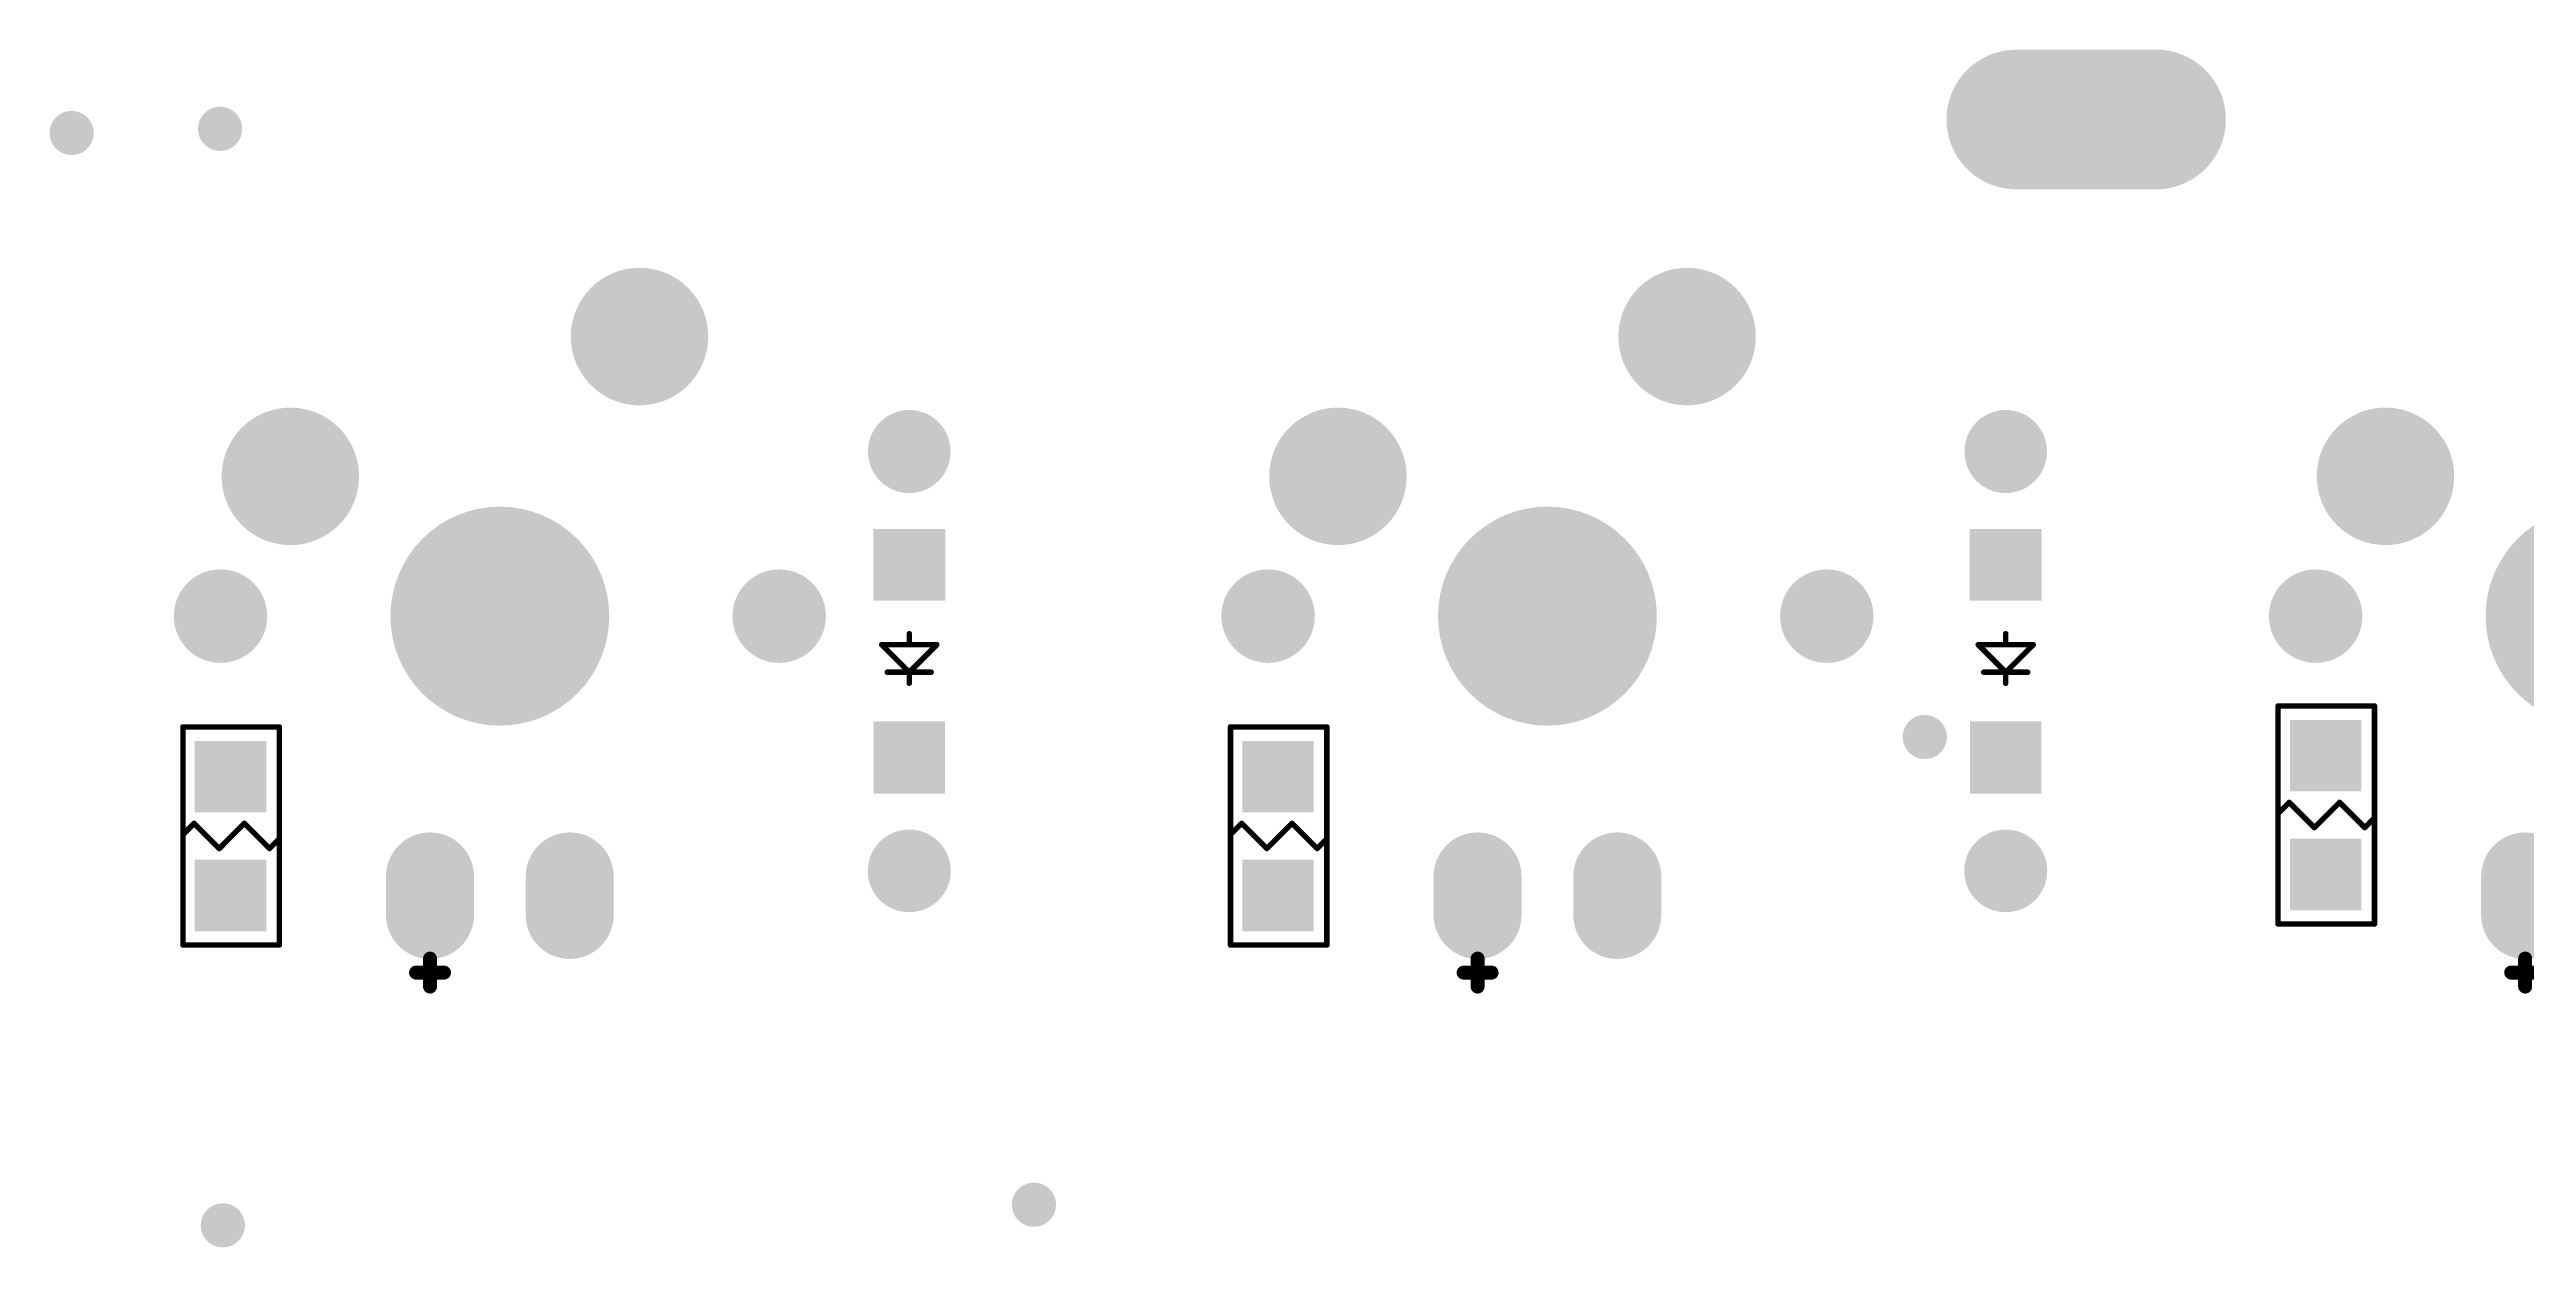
# Model space of a CAD drawing. Extents: x 407 to 769, y 688 to 804.
# Drawn here: x 556.19 to 601.24, y 725.11 to 746.88 of the extents above; entities that cross this region are included whole.
import ezdxf

# ---------------------------------------------------------------- set-up
doc = ezdxf.new("R2010")
doc.units = 0
doc.layers.get('0').update_dxf_attribs({"linetype": 'CONTINUOUS'})
for name, color, linetype in [('BOTTOMOVERLAY', 54, 'CONTINUOUS'), ('BOTTOMPASTE', 16, 'CONTINUOUS'), ('BOTTOMSOLDER', 6, 'CONTINUOUS'), ('MULTILAYER', 9, 'CONTINUOUS'), ('TOPSOLDER', 216, 'CONTINUOUS')]:
    doc.layers.add(name, color=color, linetype=linetype)

# ---------------------------------------------------------------- blocks, each defined once
blk = doc.blocks.new('IN4148G_B_56')
at = {"layer": 'BOTTOMOVERLAY', "const_width": 0.1}
for points in [[(0, 0.2), (-0.5, -0.3)], [(0.4, 0.2), (-0.4, 0.2)], [(0, 0.4), (0, 0.2)], [(0.5, -0.3), (0, 0.2)], [(0.5, -0.3), (-0.5, -0.3)], [(0, -0.3), (0, -0.5)]]:
    blk.add_lwpolyline(points, dxfattribs=at)
at = {"layer": 'BOTTOMOVERLAY', "const_width": 0.05}
for points in [[(-0.425, 0.2, 1), (-0.375, 0.2, 1)], [(-0.025, 0.4, 1), (0.025, 0.4, 1)], [(-0.025, 0.2, 1), (0.025, 0.2, 1)], [(-0.025, 0.2, 1), (0.025, 0.2, 1)], [(-0.025, 0.2, 1), (0.025, 0.2, 1)], [(0.375, 0.2, 1), (0.425, 0.2, 1)], [(-0.525, -0.3, 1), (-0.475, -0.3, 1)], [(-0.525, -0.3, 1), (-0.475, -0.3, 1)], [(-0.025, -0.3, 1), (0.025, -0.3, 1)], [(-0.025, -0.5, 1), (0.025, -0.5, 1)], [(0.475, -0.3, 1), (0.525, -0.3, 1)], [(0.475, -0.3, 1), (0.525, -0.3, 1)]]:
    blk.add_lwpolyline(points, format="xyb", close=True, dxfattribs=at)
at = {"layer": 'BOTTOMPASTE'}
for points in [[(-0.65, 1.095), (0.65, 1.095), (-0.65, 2.405), (0.65, 2.405)], [(-0.655, -2.4), (0.655, -2.4), (-0.655, -1.1), (0.655, -1.1)]]:
    blk.add_solid(points, dxfattribs=at)
at = {"layer": 'BOTTOMSOLDER', "const_width": 1.5}
for points in [[(0.005, 3.81), (-0.005, 3.81)], [(0, -3.805), (0, -3.815)]]:
    blk.add_lwpolyline(points, dxfattribs=at)
at = {"layer": 'BOTTOMSOLDER', "const_width": 0.75}
for points in [[(-0.38, 3.81, 1), (0.37, 3.81, 1)], [(-0.37, 3.81, 1), (0.38, 3.81, 1)], [(-0.375, -3.805, 1), (0.375, -3.805, 1)], [(-0.375, -3.815, 1), (0.375, -3.815, 1)]]:
    blk.add_lwpolyline(points, format="xyb", close=True, dxfattribs=at)
at = {"layer": 'BOTTOMSOLDER'}
for points in [[(-0.65, 1.095), (0.65, 1.095), (-0.65, 2.405), (0.65, 2.405)], [(-0.655, -2.4), (0.655, -2.4), (-0.655, -1.1), (0.655, -1.1)]]:
    blk.add_solid(points, dxfattribs=at)
at = {"layer": 'MULTILAYER', "const_width": 1.5}
for points in [[(0.005, 3.81), (-0.005, 3.81)], [(0, -3.805), (0, -3.815)]]:
    blk.add_lwpolyline(points, dxfattribs=at)
at = {"layer": 'MULTILAYER', "const_width": 0.75}
for points in [[(-0.38, 3.81, 1), (0.37, 3.81, 1)], [(-0.37, 3.81, 1), (0.38, 3.81, 1)], [(-0.375, -3.805, 1), (0.375, -3.805, 1)], [(-0.375, -3.815, 1), (0.375, -3.815, 1)]]:
    blk.add_lwpolyline(points, format="xyb", close=True, dxfattribs=at)
blk = doc.blocks.new('IN4148G_B_57')
at = {"layer": 'BOTTOMOVERLAY', "const_width": 0.1}
for points in [[(0, 0.2), (-0.5, -0.3)], [(0.4, 0.2), (-0.4, 0.2)], [(0, 0.4), (0, 0.2)], [(0.5, -0.3), (0, 0.2)], [(0.5, -0.3), (-0.5, -0.3)], [(0, -0.3), (0, -0.5)]]:
    blk.add_lwpolyline(points, dxfattribs=at)
at = {"layer": 'BOTTOMOVERLAY', "const_width": 0.05}
for points in [[(-0.425, 0.2, 1), (-0.375, 0.2, 1)], [(-0.025, 0.4, 1), (0.025, 0.4, 1)], [(-0.025, 0.2, 1), (0.025, 0.2, 1)], [(-0.025, 0.2, 1), (0.025, 0.2, 1)], [(-0.025, 0.2, 1), (0.025, 0.2, 1)], [(0.375, 0.2, 1), (0.425, 0.2, 1)], [(-0.525, -0.3, 1), (-0.475, -0.3, 1)], [(-0.525, -0.3, 1), (-0.475, -0.3, 1)], [(-0.025, -0.3, 1), (0.025, -0.3, 1)], [(-0.025, -0.5, 1), (0.025, -0.5, 1)], [(0.475, -0.3, 1), (0.525, -0.3, 1)], [(0.475, -0.3, 1), (0.525, -0.3, 1)]]:
    blk.add_lwpolyline(points, format="xyb", close=True, dxfattribs=at)
at = {"layer": 'BOTTOMPASTE'}
for points in [[(-0.65, 1.095), (0.65, 1.095), (-0.65, 2.405), (0.65, 2.405)], [(-0.655, -2.4), (0.655, -2.4), (-0.655, -1.1), (0.655, -1.1)]]:
    blk.add_solid(points, dxfattribs=at)
at = {"layer": 'BOTTOMSOLDER', "const_width": 1.5}
for points in [[(0.005, 3.81), (-0.005, 3.81)], [(0, -3.805), (0, -3.815)]]:
    blk.add_lwpolyline(points, dxfattribs=at)
at = {"layer": 'BOTTOMSOLDER', "const_width": 0.75}
for points in [[(-0.38, 3.81, 1), (0.37, 3.81, 1)], [(-0.37, 3.81, 1), (0.38, 3.81, 1)], [(-0.375, -3.805, 1), (0.375, -3.805, 1)], [(-0.375, -3.815, 1), (0.375, -3.815, 1)]]:
    blk.add_lwpolyline(points, format="xyb", close=True, dxfattribs=at)
at = {"layer": 'BOTTOMSOLDER'}
for points in [[(-0.65, 1.095), (0.65, 1.095), (-0.65, 2.405), (0.65, 2.405)], [(-0.655, -2.4), (0.655, -2.4), (-0.655, -1.1), (0.655, -1.1)]]:
    blk.add_solid(points, dxfattribs=at)
at = {"layer": 'MULTILAYER', "const_width": 1.5}
for points in [[(0.005, 3.81), (-0.005, 3.81)], [(0, -3.805), (0, -3.815)]]:
    blk.add_lwpolyline(points, dxfattribs=at)
at = {"layer": 'MULTILAYER', "const_width": 0.75}
for points in [[(-0.38, 3.81, 1), (0.37, 3.81, 1)], [(-0.37, 3.81, 1), (0.38, 3.81, 1)], [(-0.375, -3.805, 1), (0.375, -3.805, 1)], [(-0.375, -3.815, 1), (0.375, -3.815, 1)]]:
    blk.add_lwpolyline(points, format="xyb", close=True, dxfattribs=at)
blk = doc.blocks.new('R0805_B_161')
at = {"layer": 'BOTTOMOVERLAY', "const_width": 0.1}
for points in [[(-0.889, 1.981), (0.864, 1.981)], [(-0.889, -1.981), (-0.889, 1.981)], [(0.864, -1.981), (0.864, 1.981)], [(-0.889, 0.025), (-0.686, 0.229)], [(-0.686, 0.229), (-0.229, -0.229)], [(-0.229, -0.229), (0, 0)], [(0, 0), (0.229, 0.229)], [(0.229, 0.229), (0.686, -0.229)], [(0.686, -0.229), (0.864, -0.051)], [(-0.889, -1.981), (0.864, -1.981)]]:
    blk.add_lwpolyline(points, dxfattribs=at)
at = {"layer": 'BOTTOMOVERLAY', "const_width": 0.05}
for points in [[(-0.914, 1.981, 1), (-0.864, 1.981, 1)], [(-0.914, 1.981, 1), (-0.864, 1.981, 1)], [(0.839, 1.981, 1), (0.889, 1.981, 1)], [(0.839, 1.981, 1), (0.889, 1.981, 1)], [(-0.914, 0.025, 1), (-0.864, 0.025, 1)], [(-0.711, 0.229, 1), (-0.661, 0.229, 1)], [(-0.711, 0.229, 1), (-0.661, 0.229, 1)], [(-0.025, 0, 1), (0.025, 0, 1)], [(-0.025, 0, 1), (0.025, 0, 1)], [(0.204, 0.229, 1), (0.254, 0.229, 1)], [(0.204, 0.229, 1), (0.254, 0.229, 1)], [(-0.254, -0.229, 1), (-0.204, -0.229, 1)], [(-0.254, -0.229, 1), (-0.204, -0.229, 1)], [(0.661, -0.229, 1), (0.711, -0.229, 1)], [(0.661, -0.229, 1), (0.711, -0.229, 1)], [(0.839, -0.051, 1), (0.889, -0.051, 1)], [(-0.914, -1.981, 1), (-0.864, -1.981, 1)], [(-0.914, -1.981, 1), (-0.864, -1.981, 1)], [(0.839, -1.981, 1), (0.889, -1.981, 1)], [(0.839, -1.981, 1), (0.889, -1.981, 1)]]:
    blk.add_lwpolyline(points, format="xyb", close=True, dxfattribs=at)
at = {"layer": 'BOTTOMPASTE'}
for points in [[(0.625, 0.428), (0.625, 1.728), (-0.675, 0.428), (-0.675, 1.728)], [(0.625, -1.731), (0.625, -0.431), (-0.675, -1.731), (-0.675, -0.431)]]:
    blk.add_solid(points, dxfattribs=at)
at = {"layer": 'BOTTOMSOLDER'}
for points in [[(0.625, 0.428), (0.625, 1.728), (-0.675, 0.428), (-0.675, 1.728)], [(0.625, -1.731), (0.625, -0.431), (-0.675, -1.731), (-0.675, -0.431)]]:
    blk.add_solid(points, dxfattribs=at)
blk = doc.blocks.new('R0805_B_170')
at = {"layer": 'BOTTOMOVERLAY', "const_width": 0.1}
for points in [[(-0.889, 1.981), (0.864, 1.981)], [(-0.889, -1.981), (-0.889, 1.981)], [(0.864, -1.981), (0.864, 1.981)], [(-0.889, 0.025), (-0.686, 0.229)], [(-0.686, 0.229), (-0.229, -0.229)], [(-0.229, -0.229), (0, 0)], [(0, 0), (0.229, 0.229)], [(0.229, 0.229), (0.686, -0.229)], [(0.686, -0.229), (0.864, -0.051)], [(-0.889, -1.981), (0.864, -1.981)]]:
    blk.add_lwpolyline(points, dxfattribs=at)
at = {"layer": 'BOTTOMOVERLAY', "const_width": 0.05}
for points in [[(-0.914, 1.981, 1), (-0.864, 1.981, 1)], [(-0.914, 1.981, 1), (-0.864, 1.981, 1)], [(0.839, 1.981, 1), (0.889, 1.981, 1)], [(0.839, 1.981, 1), (0.889, 1.981, 1)], [(-0.914, 0.025, 1), (-0.864, 0.025, 1)], [(-0.711, 0.229, 1), (-0.661, 0.229, 1)], [(-0.711, 0.229, 1), (-0.661, 0.229, 1)], [(-0.025, 0, 1), (0.025, 0, 1)], [(-0.025, 0, 1), (0.025, 0, 1)], [(0.204, 0.229, 1), (0.254, 0.229, 1)], [(0.204, 0.229, 1), (0.254, 0.229, 1)], [(-0.254, -0.229, 1), (-0.204, -0.229, 1)], [(-0.254, -0.229, 1), (-0.204, -0.229, 1)], [(0.661, -0.229, 1), (0.711, -0.229, 1)], [(0.661, -0.229, 1), (0.711, -0.229, 1)], [(0.839, -0.051, 1), (0.889, -0.051, 1)], [(-0.914, -1.981, 1), (-0.864, -1.981, 1)], [(-0.914, -1.981, 1), (-0.864, -1.981, 1)], [(0.839, -1.981, 1), (0.889, -1.981, 1)], [(0.839, -1.981, 1), (0.889, -1.981, 1)]]:
    blk.add_lwpolyline(points, format="xyb", close=True, dxfattribs=at)
at = {"layer": 'BOTTOMPASTE'}
for points in [[(0.625, 0.428), (0.625, 1.728), (-0.675, 0.428), (-0.675, 1.728)], [(0.625, -1.731), (0.625, -0.431), (-0.675, -1.731), (-0.675, -0.431)]]:
    blk.add_solid(points, dxfattribs=at)
at = {"layer": 'BOTTOMSOLDER'}
for points in [[(0.625, 0.428), (0.625, 1.728), (-0.675, 0.428), (-0.675, 1.728)], [(0.625, -1.731), (0.625, -0.431), (-0.675, -1.731), (-0.675, -0.431)]]:
    blk.add_solid(points, dxfattribs=at)
blk = doc.blocks.new('R0805_B_175')
at = {"layer": 'BOTTOMOVERLAY', "const_width": 0.1}
for points in [[(-0.889, 1.981), (0.864, 1.981)], [(-0.889, -1.981), (-0.889, 1.981)], [(0.864, -1.981), (0.864, 1.981)], [(-0.889, 0.025), (-0.686, 0.229)], [(-0.686, 0.229), (-0.229, -0.229)], [(-0.229, -0.229), (0, 0)], [(0, 0), (0.229, 0.229)], [(0.229, 0.229), (0.686, -0.229)], [(0.686, -0.229), (0.864, -0.051)], [(-0.889, -1.981), (0.864, -1.981)]]:
    blk.add_lwpolyline(points, dxfattribs=at)
at = {"layer": 'BOTTOMOVERLAY', "const_width": 0.05}
for points in [[(-0.914, 1.981, 1), (-0.864, 1.981, 1)], [(-0.914, 1.981, 1), (-0.864, 1.981, 1)], [(0.839, 1.981, 1), (0.889, 1.981, 1)], [(0.839, 1.981, 1), (0.889, 1.981, 1)], [(-0.914, 0.025, 1), (-0.864, 0.025, 1)], [(-0.711, 0.229, 1), (-0.661, 0.229, 1)], [(-0.711, 0.229, 1), (-0.661, 0.229, 1)], [(-0.025, 0, 1), (0.025, 0, 1)], [(-0.025, 0, 1), (0.025, 0, 1)], [(0.204, 0.229, 1), (0.254, 0.229, 1)], [(0.204, 0.229, 1), (0.254, 0.229, 1)], [(-0.254, -0.229, 1), (-0.204, -0.229, 1)], [(-0.254, -0.229, 1), (-0.204, -0.229, 1)], [(0.661, -0.229, 1), (0.711, -0.229, 1)], [(0.661, -0.229, 1), (0.711, -0.229, 1)], [(0.839, -0.051, 1), (0.889, -0.051, 1)], [(-0.914, -1.981, 1), (-0.864, -1.981, 1)], [(-0.914, -1.981, 1), (-0.864, -1.981, 1)], [(0.839, -1.981, 1), (0.889, -1.981, 1)], [(0.839, -1.981, 1), (0.889, -1.981, 1)]]:
    blk.add_lwpolyline(points, format="xyb", close=True, dxfattribs=at)
at = {"layer": 'BOTTOMPASTE'}
for points in [[(0.625, 0.428), (0.625, 1.728), (-0.675, 0.428), (-0.675, 1.728)], [(0.625, -1.731), (0.625, -0.431), (-0.675, -1.731), (-0.675, -0.431)]]:
    blk.add_solid(points, dxfattribs=at)
at = {"layer": 'BOTTOMSOLDER'}
for points in [[(0.625, 0.428), (0.625, 1.728), (-0.675, 0.428), (-0.675, 1.728)], [(0.625, -1.731), (0.625, -0.431), (-0.675, -1.731), (-0.675, -0.431)]]:
    blk.add_solid(points, dxfattribs=at)
blk = doc.blocks.new('MX1UP__B_296')
at = {"layer": 'BOTTOMOVERLAY', "const_width": 0.254}
for points in [[(-1.27, -6.731), (-1.27, -6.223)], [(-1.524, -6.477), (-1.016, -6.477)]]:
    blk.add_lwpolyline(points, dxfattribs=at)
at = {"layer": 'BOTTOMOVERLAY', "const_width": 0.127}
for points in [[(-1.333, -6.223, 1), (-1.206, -6.223, 1)], [(-1.587, -6.477, 1), (-1.46, -6.477, 1)], [(-1.333, -6.731, 1), (-1.206, -6.731, 1)], [(-1.079, -6.477, 1), (-0.952, -6.477, 1)]]:
    blk.add_lwpolyline(points, format="xyb", close=True, dxfattribs=at)
at = {"layer": 'BOTTOMSOLDER'}
for points, const_width in [([(1.915, 5.08, 1), (3.165, 5.08, 1)], 1.25), ([(-4.435, 2.54, 1), (-3.185, 2.54, 1)], 1.25), ([(-0.995, 0, 1), (0.995, 0, 1)], 1.99), ([(-5.505, 0, 1), (-4.655, 0, 1)], 0.85), ([(4.655, 0, 1), (5.505, 0, 1)], 0.85), ([(-1.67, -4.73, 1), (-0.87, -4.73, 1)], 0.8), ([(0.87, -4.73, 1), (1.67, -4.73, 1)], 0.8), ([(-1.67, -5.43, 1), (-0.87, -5.43, 1)], 0.8), ([(0.87, -5.43, 1), (1.67, -5.43, 1)], 0.8)]:
    blk.add_lwpolyline(points, format="xyb", close=True, dxfattribs=dict(at, const_width=const_width))
at = {"layer": 'BOTTOMSOLDER', "const_width": 1.6}
for points in [[(-1.27, -5.43), (-1.27, -4.73)], [(1.27, -5.43), (1.27, -4.73)]]:
    blk.add_lwpolyline(points, dxfattribs=at)
at = {"layer": 'MULTILAYER'}
for points, const_width in [([(1.915, 5.08, 1), (3.165, 5.08, 1)], 1.25), ([(-4.435, 2.54, 1), (-3.185, 2.54, 1)], 1.25), ([(-0.995, 0, 1), (0.995, 0, 1)], 1.99), ([(-5.505, 0, 1), (-4.655, 0, 1)], 0.85), ([(4.655, 0, 1), (5.505, 0, 1)], 0.85), ([(-1.67, -4.73, 1), (-0.87, -4.73, 1)], 0.8), ([(0.87, -4.73, 1), (1.67, -4.73, 1)], 0.8), ([(-1.67, -5.43, 1), (-0.87, -5.43, 1)], 0.8), ([(0.87, -5.43, 1), (1.67, -5.43, 1)], 0.8)]:
    blk.add_lwpolyline(points, format="xyb", close=True, dxfattribs=dict(at, const_width=const_width))
at = {"layer": 'MULTILAYER', "const_width": 1.6}
for points in [[(-1.27, -5.43), (-1.27, -4.73)], [(1.27, -5.43), (1.27, -4.73)]]:
    blk.add_lwpolyline(points, dxfattribs=at)
at = {"layer": 'TOPSOLDER'}
for points, const_width in [([(1.915, 5.08, 1), (3.165, 5.08, 1)], 1.25), ([(-4.435, 2.54, 1), (-3.185, 2.54, 1)], 1.25), ([(-0.995, 0, 1), (0.995, 0, 1)], 1.99), ([(-5.505, 0, 1), (-4.655, 0, 1)], 0.85), ([(4.655, 0, 1), (5.505, 0, 1)], 0.85), ([(-1.67, -4.73, 1), (-0.87, -4.73, 1)], 0.8), ([(0.87, -4.73, 1), (1.67, -4.73, 1)], 0.8), ([(-1.67, -5.43, 1), (-0.87, -5.43, 1)], 0.8), ([(0.87, -5.43, 1), (1.67, -5.43, 1)], 0.8)]:
    blk.add_lwpolyline(points, format="xyb", close=True, dxfattribs=dict(at, const_width=const_width))
at = {"layer": 'TOPSOLDER', "const_width": 1.6}
for points in [[(-1.27, -5.43), (-1.27, -4.73)], [(1.27, -5.43), (1.27, -4.73)]]:
    blk.add_lwpolyline(points, dxfattribs=at)
blk = doc.blocks.new('MX1UP__B_305')
at = {"layer": 'BOTTOMOVERLAY', "const_width": 0.254}
for points in [[(-1.27, -6.731), (-1.27, -6.223)], [(-1.524, -6.477), (-1.016, -6.477)]]:
    blk.add_lwpolyline(points, dxfattribs=at)
at = {"layer": 'BOTTOMOVERLAY', "const_width": 0.127}
for points in [[(-1.333, -6.223, 1), (-1.206, -6.223, 1)], [(-1.587, -6.477, 1), (-1.46, -6.477, 1)], [(-1.333, -6.731, 1), (-1.206, -6.731, 1)], [(-1.079, -6.477, 1), (-0.952, -6.477, 1)]]:
    blk.add_lwpolyline(points, format="xyb", close=True, dxfattribs=at)
at = {"layer": 'BOTTOMSOLDER'}
for points, const_width in [([(1.915, 5.08, 1), (3.165, 5.08, 1)], 1.25), ([(-4.435, 2.54, 1), (-3.185, 2.54, 1)], 1.25), ([(-0.995, 0, 1), (0.995, 0, 1)], 1.99), ([(-5.505, 0, 1), (-4.655, 0, 1)], 0.85), ([(4.655, 0, 1), (5.505, 0, 1)], 0.85), ([(-1.67, -4.73, 1), (-0.87, -4.73, 1)], 0.8), ([(0.87, -4.73, 1), (1.67, -4.73, 1)], 0.8), ([(-1.67, -5.43, 1), (-0.87, -5.43, 1)], 0.8), ([(0.87, -5.43, 1), (1.67, -5.43, 1)], 0.8)]:
    blk.add_lwpolyline(points, format="xyb", close=True, dxfattribs=dict(at, const_width=const_width))
at = {"layer": 'BOTTOMSOLDER', "const_width": 1.6}
for points in [[(-1.27, -5.43), (-1.27, -4.73)], [(1.27, -5.43), (1.27, -4.73)]]:
    blk.add_lwpolyline(points, dxfattribs=at)
at = {"layer": 'MULTILAYER'}
for points, const_width in [([(1.915, 5.08, 1), (3.165, 5.08, 1)], 1.25), ([(-4.435, 2.54, 1), (-3.185, 2.54, 1)], 1.25), ([(-0.995, 0, 1), (0.995, 0, 1)], 1.99), ([(-5.505, 0, 1), (-4.655, 0, 1)], 0.85), ([(4.655, 0, 1), (5.505, 0, 1)], 0.85), ([(-1.67, -4.73, 1), (-0.87, -4.73, 1)], 0.8), ([(0.87, -4.73, 1), (1.67, -4.73, 1)], 0.8), ([(-1.67, -5.43, 1), (-0.87, -5.43, 1)], 0.8), ([(0.87, -5.43, 1), (1.67, -5.43, 1)], 0.8)]:
    blk.add_lwpolyline(points, format="xyb", close=True, dxfattribs=dict(at, const_width=const_width))
at = {"layer": 'MULTILAYER', "const_width": 1.6}
for points in [[(-1.27, -5.43), (-1.27, -4.73)], [(1.27, -5.43), (1.27, -4.73)]]:
    blk.add_lwpolyline(points, dxfattribs=at)
at = {"layer": 'TOPSOLDER'}
for points, const_width in [([(1.915, 5.08, 1), (3.165, 5.08, 1)], 1.25), ([(-4.435, 2.54, 1), (-3.185, 2.54, 1)], 1.25), ([(-0.995, 0, 1), (0.995, 0, 1)], 1.99), ([(-5.505, 0, 1), (-4.655, 0, 1)], 0.85), ([(4.655, 0, 1), (5.505, 0, 1)], 0.85), ([(-1.67, -4.73, 1), (-0.87, -4.73, 1)], 0.8), ([(0.87, -4.73, 1), (1.67, -4.73, 1)], 0.8), ([(-1.67, -5.43, 1), (-0.87, -5.43, 1)], 0.8), ([(0.87, -5.43, 1), (1.67, -5.43, 1)], 0.8)]:
    blk.add_lwpolyline(points, format="xyb", close=True, dxfattribs=dict(at, const_width=const_width))
at = {"layer": 'TOPSOLDER', "const_width": 1.6}
for points in [[(-1.27, -5.43), (-1.27, -4.73)], [(1.27, -5.43), (1.27, -4.73)]]:
    blk.add_lwpolyline(points, dxfattribs=at)
blk = doc.blocks.new('MX1UP__B_306')
at = {"layer": 'BOTTOMOVERLAY', "const_width": 0.254}
for points in [[(-1.27, -6.731), (-1.27, -6.223)], [(-1.524, -6.477), (-1.016, -6.477)]]:
    blk.add_lwpolyline(points, dxfattribs=at)
at = {"layer": 'BOTTOMOVERLAY', "const_width": 0.127}
for points in [[(-1.333, -6.223, 1), (-1.206, -6.223, 1)], [(-1.587, -6.477, 1), (-1.46, -6.477, 1)], [(-1.333, -6.731, 1), (-1.206, -6.731, 1)], [(-1.079, -6.477, 1), (-0.952, -6.477, 1)]]:
    blk.add_lwpolyline(points, format="xyb", close=True, dxfattribs=at)
at = {"layer": 'BOTTOMSOLDER'}
for points, const_width in [([(1.915, 5.08, 1), (3.165, 5.08, 1)], 1.25), ([(-4.435, 2.54, 1), (-3.185, 2.54, 1)], 1.25), ([(-0.995, 0, 1), (0.995, 0, 1)], 1.99), ([(-5.505, 0, 1), (-4.655, 0, 1)], 0.85), ([(4.655, 0, 1), (5.505, 0, 1)], 0.85), ([(-1.67, -4.73, 1), (-0.87, -4.73, 1)], 0.8), ([(0.87, -4.73, 1), (1.67, -4.73, 1)], 0.8), ([(-1.67, -5.43, 1), (-0.87, -5.43, 1)], 0.8), ([(0.87, -5.43, 1), (1.67, -5.43, 1)], 0.8)]:
    blk.add_lwpolyline(points, format="xyb", close=True, dxfattribs=dict(at, const_width=const_width))
at = {"layer": 'BOTTOMSOLDER', "const_width": 1.6}
for points in [[(-1.27, -5.43), (-1.27, -4.73)], [(1.27, -5.43), (1.27, -4.73)]]:
    blk.add_lwpolyline(points, dxfattribs=at)
at = {"layer": 'MULTILAYER'}
for points, const_width in [([(1.915, 5.08, 1), (3.165, 5.08, 1)], 1.25), ([(-4.435, 2.54, 1), (-3.185, 2.54, 1)], 1.25), ([(-0.995, 0, 1), (0.995, 0, 1)], 1.99), ([(-5.505, 0, 1), (-4.655, 0, 1)], 0.85), ([(4.655, 0, 1), (5.505, 0, 1)], 0.85), ([(-1.67, -4.73, 1), (-0.87, -4.73, 1)], 0.8), ([(0.87, -4.73, 1), (1.67, -4.73, 1)], 0.8), ([(-1.67, -5.43, 1), (-0.87, -5.43, 1)], 0.8), ([(0.87, -5.43, 1), (1.67, -5.43, 1)], 0.8)]:
    blk.add_lwpolyline(points, format="xyb", close=True, dxfattribs=dict(at, const_width=const_width))
at = {"layer": 'MULTILAYER', "const_width": 1.6}
for points in [[(-1.27, -5.43), (-1.27, -4.73)], [(1.27, -5.43), (1.27, -4.73)]]:
    blk.add_lwpolyline(points, dxfattribs=at)
at = {"layer": 'TOPSOLDER'}
for points, const_width in [([(1.915, 5.08, 1), (3.165, 5.08, 1)], 1.25), ([(-4.435, 2.54, 1), (-3.185, 2.54, 1)], 1.25), ([(-0.995, 0, 1), (0.995, 0, 1)], 1.99), ([(-5.505, 0, 1), (-4.655, 0, 1)], 0.85), ([(4.655, 0, 1), (5.505, 0, 1)], 0.85), ([(-1.67, -4.73, 1), (-0.87, -4.73, 1)], 0.8), ([(0.87, -4.73, 1), (1.67, -4.73, 1)], 0.8), ([(-1.67, -5.43, 1), (-0.87, -5.43, 1)], 0.8), ([(0.87, -5.43, 1), (1.67, -5.43, 1)], 0.8)]:
    blk.add_lwpolyline(points, format="xyb", close=True, dxfattribs=dict(at, const_width=const_width))
at = {"layer": 'TOPSOLDER', "const_width": 1.6}
for points in [[(-1.27, -5.43), (-1.27, -4.73)], [(1.27, -5.43), (1.27, -4.73)]]:
    blk.add_lwpolyline(points, dxfattribs=at)

msp = doc.modelspace()

# ---------------------------------------------------------------- linework, layer by layer
at = {"layer": 'BOTTOMSOLDER', "const_width": 2.54}
msp.add_lwpolyline([(594.501, 745.606), (591.961, 745.606)], dxfattribs=at)
at = {"layer": 'BOTTOMSOLDER'}
for points, const_width in [([(591.326, 745.606, 1), (592.596, 745.606, 1)], 1.27), ([(593.866, 745.606, 1), (595.136, 745.606, 1)], 1.27), ([(556.395, 745.361, 1), (556.796, 745.361, 1)], 0.402), ([(559.095, 745.436, 1), (559.496, 745.436, 1)], 0.402), ([(590.095, 734.385, 1), (590.496, 734.385, 1)], 0.402), ([(573.895, 725.886, 1), (574.296, 725.886, 1)], 0.402), ([(559.145, 725.511, 1), (559.546, 725.511, 1)], 0.402)]:
    msp.add_lwpolyline(points, format="xyb", close=True, dxfattribs=dict(at, const_width=const_width))
at = {"layer": 'MULTILAYER', "const_width": 2.54}
msp.add_lwpolyline([(594.501, 745.606), (591.961, 745.606)], dxfattribs=at)
at = {"layer": 'MULTILAYER'}
for points, const_width in [([(591.326, 745.606, 1), (592.596, 745.606, 1)], 1.27), ([(593.866, 745.606, 1), (595.136, 745.606, 1)], 1.27), ([(556.446, 745.361, 1), (556.746, 745.361, 1)], 0.3), ([(559.146, 745.436, 1), (559.446, 745.436, 1)], 0.3), ([(590.146, 734.385, 1), (590.446, 734.385, 1)], 0.3), ([(573.946, 725.886, 1), (574.246, 725.886, 1)], 0.3), ([(559.196, 725.511, 1), (559.496, 725.511, 1)], 0.3)]:
    msp.add_lwpolyline(points, format="xyb", close=True, dxfattribs=dict(at, const_width=const_width))
at = {"layer": 'TOPSOLDER', "const_width": 2.54}
msp.add_lwpolyline([(594.501, 745.606), (591.961, 745.606)], dxfattribs=at)
at = {"layer": 'TOPSOLDER'}
for points, const_width in [([(591.326, 745.606, 1), (592.596, 745.606, 1)], 1.27), ([(593.866, 745.606, 1), (595.136, 745.606, 1)], 1.27), ([(556.395, 745.361, 1), (556.796, 745.361, 1)], 0.402), ([(559.095, 745.436, 1), (559.496, 745.436, 1)], 0.402), ([(590.095, 734.385, 1), (590.496, 734.385, 1)], 0.402), ([(573.895, 725.886, 1), (574.296, 725.886, 1)], 0.402), ([(559.145, 725.511, 1), (559.546, 725.511, 1)], 0.402)]:
    msp.add_lwpolyline(points, format="xyb", close=True, dxfattribs=dict(at, const_width=const_width))

# ---------------------------------------------------------------- block references
for name, p in [('MX1UP__B_306', (564.383, 736.581)), ('MX1UP__B_305', (583.433, 736.581)), ('MX1UP__B_296', (602.483, 736.581))]:
    msp.add_blockref(name, p)
for name, p, rotation in [('IN4148G_B_57', (571.828, 735.762), 180), ('IN4148G_B_56', (591.767, 735.762), 180), ('R0805_B_170', (597.609, 732.968), 360), ('R0805_B_175', (559.509, 732.587), 360), ('R0805_B_161', (578.559, 732.587), 360)]:
    msp.add_blockref(name, p, dxfattribs=dict(rotation=rotation))

# ---------------------------------------------------------------- texts
at = {"layer": 'BOTTOMOVERLAY', "text_generation_flag": 2}
for s, rotation, p in [('D157', 360, (572.971, 740.969)), ('D158', 360, (592.91, 740.969)), ('R109', 360, (560.426, 735.127)), ('R214', 360, (579.476, 735.127)), ('R204', 360, (598.526, 735.508)), ('J', 180, (564.002, 734.041)), ('K', 180, (583.052, 734.168))]:
    msp.add_text(s, height=0.001, rotation=rotation, dxfattribs=at).set_placement(p)

doc.saveas('drawing.dxf')
